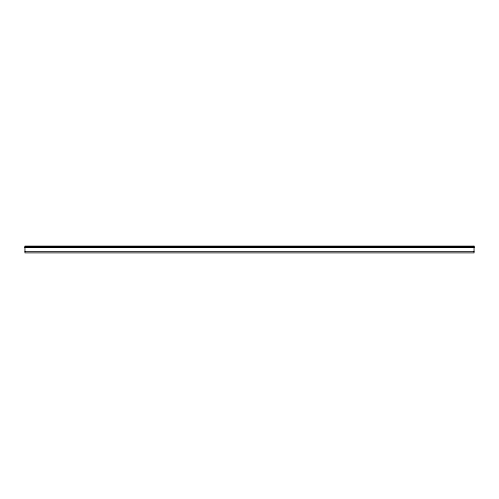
<?xml version="1.0" encoding="UTF-8"?>
<svg xmlns="http://www.w3.org/2000/svg" width="499" height="499" viewBox="0 0 499 499"><rect width="100%" height="100%" fill="white"/><g stroke="black" fill="none" stroke-linecap="round" stroke-linejoin="round"><path stroke-width="0.75" d="M24.95 247.03L474.05 247.03M24.95 247.111L474.05 247.111M24.95 247.329L474.05 247.329M24.95 251.521L474.05 251.521M474.05 246.132L24.95 246.132L24.95 252.868L474.05 252.868L474.05 246.132"/></g></svg>
